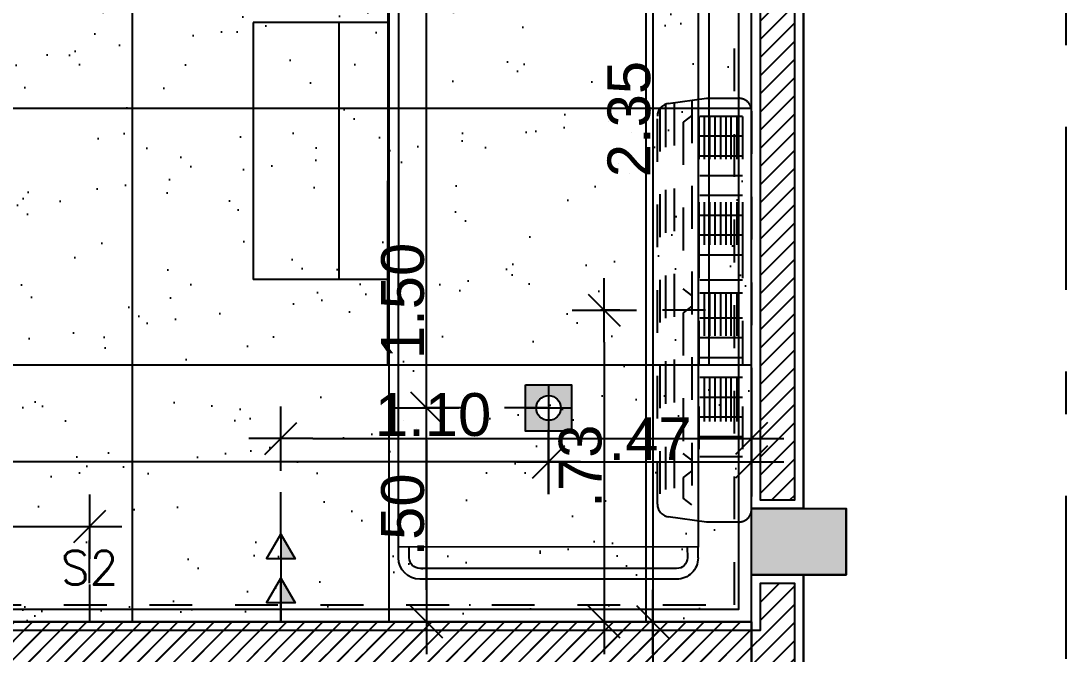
# Model space of a CAD drawing. Header units: millimetres. Extents: x 1974 to 2225, y 1614 to 1800.
# Drawn here: x 2041.603 to 2044.045, y 1632.988 to 1634.468 of the extents above; entities that cross this region are included whole.
import ezdxf
from ezdxf.enums import TextEntityAlignment as Align

# ---------------------------------------------------------------- set-up
doc = ezdxf.new("R2010")
doc.units = ezdxf.units.MM
doc.header["$LTSCALE"] = 0.03
doc.header["$PDMODE"] = 34
doc.linetypes.add('DASHDOT', pattern=[25.4, 12.7, -6.35, 0, -6.35])
doc.linetypes.add('HIDDEN', pattern=[9.525, 6.35, -3.175])
for name, color, linetype in [('Ar condicionado', 3, 'Continuous'), ('Construir Tijolos', 160, 'Continuous'), ('COTA', 250, 'Continuous'), ('COTA Luminotécnica', 250, 'Continuous'), ('COTA Pontos Elétricos', 250, 'Continuous'), ('Especificações', 3, 'Continuous'), ('Forro de Gesso', 3, 'Continuous'), ('Layout', 6, 'Continuous'), ('Permanecer', 84, 'Continuous'), ('PL1', 1, 'Continuous'), ('PL3', 3, 'Continuous'), ('Pontos Elétricos', 3, 'Continuous'), ('Pontos Elétricos e Luminotécnica', 3, 'Continuous'), ('Pontos Luminotécnicos', 3, 'Continuous'), ('Projeção', 250, 'HIDDEN')]:
    doc.layers.add(name, color=color, linetype=linetype)
doc.styles.add('ROMANS', font='romans.shx', dxfattribs={"height": 0.1})
doc.styles.get("Standard").update_dxf_attribs({"font": 'arial.ttf'})
doc.dimstyles.new('TICK01', dxfattribs={"dimscale": 0, "dimtxt": 2, "dimasz": 1.5, "dimexe": 0.18, "dimexo": 0.06, "dimgap": 0.09, "dimtad": 1, "dimzin": 4, "dimdsep": 46, "dimtxsty": 'Standard', "dimblk": 'TICK1', "dimcen": 0.09, "dimclrd": 256, "dimclre": 256, "dimclrt": 4, "dimaunit": 1, "dimadec": 0, "dimazin": 0, "dimtfac": 1, "dimtix": 1, "dimtmove": 2, "dimatfit": 3, "dimldrblk": 'TICK1', "dimfxl": 1, "dimtolj": 1, "dimtzin": 12, "dimarcsym": 0})
pattern_1 = [(45, (0, 0), (-0.02121320344, 0.02121320344), [])]

# ---------------------------------------------------------------- blocks, each defined once
blk = doc.blocks.new('mesa exame')
at = {"layer": 'Layout'}
for p, q in [((1835.8882, 677.7136), (1834.8882, 677.7131)), ((1834.8882, 677.6881), (1834.8882, 677.7131)), ((1835.8882, 677.6886), (1835.8882, 677.7136)), ((1834.4632, 677.6881), (1834.4382, 677.6881)), ((1836.3383, 677.6887), (1836.3132, 677.6887)), ((1834.4632, 677.6628), (1834.4382, 677.6631)), ((1836.3382, 677.6637), (1836.3132, 677.6639)), ((1834.3883, 677.6381), (1834.3885, 677.0381)), ((1834.4133, 677.6381), (1834.4135, 677.0381)), ((1836.3633, 677.5061), (1836.3633, 677.6387)), ((1836.3883, 677.5823), (1836.3883, 677.6387)), ((1836.3885, 677.0387), (1836.3883, 677.5823)), ((1836.3635, 677.0387), (1836.3633, 677.5061)), ((1834.4385, 677.0131), (1834.4635, 677.0128)), ((1836.3135, 677.0139), (1836.3385, 677.0137)), ((1834.4386, 676.9881), (1834.4636, 676.9881)), ((1834.8886, 676.9631), (1834.8886, 676.9881)), ((1835.8886, 676.9636), (1835.8886, 676.9886)), ((1836.3386, 676.9887), (1836.3136, 676.9886)), ((1834.8886, 676.9631), (1835.8886, 676.9636))]:
    blk.add_line(p, q, dxfattribs=at)
at = {"layer": 'Layout', "color": 5}
for p, q in [((1836.3132, 677.6887), (1834.4632, 677.6881)), ((1834.4632, 677.6881), (1834.4636, 676.9881)), ((1836.3136, 676.9887), (1836.3132, 677.6887)), ((1834.4636, 676.9881), (1836.3136, 676.9887))]:
    blk.add_line(p, q, dxfattribs=at)
at = {"layer": 'Layout'}
for centre, radius, start, end in [((1834.4383, 677.6381), 0.05, 90.0309, 180.0309), ((1836.3383, 677.6387), 0.05, 0.0309, 90.0309), ((1834.4383, 677.6381), 0.025, 90.0309, 180.0309), ((1836.3383, 677.6387), 0.025, 0.0309, 90.0309), ((1834.4385, 677.0381), 0.05, 180.0309, 270.0309), ((1834.4385, 677.0381), 0.025, 180.0309, 270.0309), ((1836.3385, 677.0387), 0.025, 270.0309, 0.0309), ((1836.3385, 677.0387), 0.05, 270.0309, 0.0309)]:
    blk.add_arc(centre, radius, start, end, dxfattribs=at)
blk = doc.blocks.new('TICK1')
for p, q in [((0, 1), (0, -1)), ((0.5, 0.5), (-0.5, -0.5)), ((-1, 0), (1, 0))]:
    blk.add_line(p, q)
blk = doc.blocks.new('*D263')
at = {"layer": 'COTA', "linetype": 'HIDDEN', "lineweight": -2, "transparency": 16777216}
for p, q in [((2041.3836, 1632.9334), (2040.8541, 1632.9334)), ((2042.0371, 1631.2634), (2040.8541, 1631.2634))]:
    blk.add_line(p, q, dxfattribs=at)
at = {"layer": 'COTA', "lineweight": -2, "transparency": 16777216}
blk.add_line((2040.8631, 1632.8584), (2040.8631, 1631.3384), dxfattribs=at)
at = {"layer": 'DEFPOINTS', "color": 0, "transparency": 16777216}
for p in [(2041.3866, 1632.9334), (2040.8631, 1631.2634), (2042.0401, 1631.2634)]:
    blk.add_point(p, dxfattribs=at)
at = {"layer": 'COTA', "lineweight": -2, "transparency": 16777216, "xscale": 0.07499999993790162, "yscale": 0.07499999993790162, "zscale": 0.07499999993790162}
for p, rotation in [((2040.8631, 1632.9334), 90), ((2040.8631, 1631.2634), 270)]:
    blk.add_blockref('TICK1', p, dxfattribs=dict(at, rotation=rotation))
at = {"layer": 'COTA', "color": 4, "transparency": 16777216, "insert": (2040.8075, 1632.0984), "char_height": 0.1, "attachment_point": 5, "rotation": 90}
blk.add_mtext('\\A1;1.67', dxfattribs=at)
blk = doc.blocks.new('*D301')
at = {"layer": 'COTA', "linetype": 'HIDDEN', "lineweight": -2, "transparency": 16777216}
for p, q in [((2043.0826, 1635.4134), (2043.0706, 1635.4134)), ((2043.0826, 1633.0634), (2043.0886, 1633.0634))]:
    blk.add_line(p, q, dxfattribs=at)
at = {"layer": 'COTA', "lineweight": -2, "transparency": 16777216}
blk.add_line((2043.0796, 1635.3384), (2043.0796, 1633.1384), dxfattribs=at)
at = {"layer": 'DEFPOINTS', "color": 0, "transparency": 16777216}
for p in [(2043.0856, 1635.4134), (2043.0796, 1633.0634), (2043.0796, 1633.0634)]:
    blk.add_point(p, dxfattribs=at)
at = {"layer": 'COTA', "lineweight": -2, "transparency": 16777216, "xscale": 0.07499999993790162, "yscale": 0.07499999993790162, "zscale": 0.07499999993790162}
for p, rotation in [((2043.0796, 1635.4134), 90), ((2043.0796, 1633.0634), 270)]:
    blk.add_blockref('TICK1', p, dxfattribs=dict(at, rotation=rotation))
at = {"layer": 'COTA', "color": 4, "transparency": 16777216, "insert": (2043.024, 1634.2384), "char_height": 0.1, "attachment_point": 5, "rotation": 90}
blk.add_mtext('\\A1;2.35', dxfattribs=at)
blk = doc.blocks.new('*D302')
at = {"layer": 'COTA', "linetype": 'HIDDEN', "lineweight": -2, "transparency": 16777216}
for p, q in [((2043.0826, 1633.0634), (2043.0886, 1633.0634)), ((2042.8431, 1631.4134), (2043.0886, 1631.4134))]:
    blk.add_line(p, q, dxfattribs=at)
at = {"layer": 'COTA', "lineweight": -2, "transparency": 16777216}
blk.add_line((2043.0796, 1632.9884), (2043.0796, 1631.4884), dxfattribs=at)
at = {"layer": 'DEFPOINTS', "color": 0, "transparency": 16777216}
for p in [(2043.0796, 1633.0634), (2042.8401, 1631.4134), (2043.0796, 1631.4134)]:
    blk.add_point(p, dxfattribs=at)
at = {"layer": 'COTA', "lineweight": -2, "transparency": 16777216, "xscale": 0.07499999993790162, "yscale": 0.07499999993790162, "zscale": 0.07499999993790162}
for p, rotation in [((2043.0796, 1633.0634), 90), ((2043.0796, 1631.4134), 270)]:
    blk.add_blockref('TICK1', p, dxfattribs=dict(at, rotation=rotation))
at = {"layer": 'COTA', "color": 4, "transparency": 16777216, "insert": (2043.024, 1631.928), "char_height": 0.1, "attachment_point": 5, "rotation": 90}
blk.add_mtext('\\A1;1.65', dxfattribs=at)
blk = doc.blocks.new('ar projeção.01')
at = {"layer": 'Projeção', "ltscale": 0.5}
for p, q in [((-0.4525, -0.0212), (-0.4525, -0.123)), ((-0.4525, -0.0212), (-0.175, -0.0212)), ((-0.4062, -0.0212), (-0.4062, -0.123)), ((-0.36, -0.0212), (-0.36, -0.123)), ((-0.3137, -0.0212), (-0.3137, -0.123)), ((-0.2675, -0.0212), (-0.2675, -0.123)), ((-0.2212, -0.0212), (-0.2212, -0.123)), ((-0.175, -0.0212), (0.3425, -0.0212)), ((-0.175, -0.0212), (-0.175, -0.123)), ((-0.1287, -0.0212), (-0.1287, -0.123)), ((-0.07, -0.0212), (-0.07, -0.123)), ((-0.04, -0.0212), (-0.04, -0.123)), ((0.0188, -0.0212), (0.0188, -0.123)), ((0.065, -0.0212), (0.065, -0.123)), ((0.1113, -0.0212), (0.1113, -0.123)), ((0.1575, -0.0212), (0.1575, -0.123)), ((0.2038, -0.0212), (0.2038, -0.123)), ((0.25, -0.0212), (0.25, -0.123)), ((0.2963, -0.0212), (0.2963, -0.123)), ((0.3425, -0.0212), (0.3425, -0.123)), ((-0.4525, -0.0344), (-0.07, -0.0344)), ((-0.4525, -0.0484), (-0.07, -0.0484)), ((-0.04, -0.0344), (0.3425, -0.0344)), ((-0.04, -0.0484), (0.3425, -0.0484)), ((-0.4525, -0.0605), (-0.07, -0.0605)), ((-0.4525, -0.073), (-0.07, -0.073)), ((-0.04, -0.0605), (0.3425, -0.0605)), ((-0.04, -0.073), (0.3425, -0.073)), ((-0.4525, -0.0855), (-0.07, -0.0855)), ((-0.04, -0.0855), (0.3425, -0.0855)), ((-0.4525, -0.098), (-0.07, -0.098)), ((-0.4525, -0.1105), (-0.07, -0.1105)), ((-0.04, -0.098), (0.3425, -0.098)), ((-0.04, -0.1105), (0.3425, -0.1105)), ((-0.4902, -0.14), (0.4902, -0.14)), ((-0.455, -0.14), (-0.4395, -0.1602)), ((-0.4525, -0.123), (-0.175, -0.123)), ((-0.175, -0.123), (0.3425, -0.123)), ((-0.0341, -0.14), (-0.0495, -0.1602)), ((-0.0096, -0.14), (0.0059, -0.1602)), ((0.3504, -0.14), (0.335, -0.1602)), ((0.3756, -0.14), (0.391, -0.1602)), ((0.455, -0.14), (0.4395, -0.1602)), ((-0.4395, -0.1602), (-0.0495, -0.1602)), ((0.0059, -0.1602), (0.335, -0.1602)), ((0.391, -0.1602), (0.4395, -0.1602)), ((-0.4845, -0.1812), (0.4845, -0.1812)), ((-0.481, -0.2009), (0.481, -0.2009)), ((-0.4709, -0.2141), (0.4709, -0.2141))]:
    blk.add_line(p, q, dxfattribs=at)
blk.add_lwpolyline([(-0.4531, -0.22, -0.36397), (-0.4826, -0.1952), (-0.495, -0.105), (-0.495, -0.03, -0.414214), (-0.465, 0), (0.465, 0, -0.414214), (0.495, -0.03), (0.495, -0.105), (0.4826, -0.1952, -0.36397), (0.4531, -0.22)], format="xyb", close=True, dxfattribs=at)
blk = doc.blocks.new('POMNTO DUPLO1.15')
at = {"layer": 'Pontos Elétricos'}
h = blk.add_hatch(color=251, dxfattribs=at)
h.dxf.hatch_style = 1
h.paths.add_polyline_path([(0, 0.1026), (0, 0.0446), (0.0335, 0.0446)])
h.paths.add_polyline_path([(0, 0.2051), (0, 0.1472), (0.0335, 0.1472)])
at = {"layer": 'PL3'}
for p, q in [((0, 0.2051), (0, 0.1026)), ((0, 0.1026), (0, 0))]:
    blk.add_line(p, q, dxfattribs=at)
for points in [[(-0.0335, 0.1472), (0, 0.2051), (0.0335, 0.1472)], [(-0.0335, 0.0446), (0, 0.1026), (0.0335, 0.0446)]]:
    blk.add_lwpolyline(points, close=True, dxfattribs=at)
blk = doc.blocks.new('*D631')
at = {"layer": 'COTA Pontos Elétricos', "linetype": 'HIDDEN', "lineweight": -2, "ltscale": 0.2, "transparency": 16777216}
for p, q in [((2042.2101, 1633.0664), (2042.2101, 1633.5009)), ((2043.3101, 1633.0664), (2043.3101, 1633.5009))]:
    blk.add_line(p, q, dxfattribs=at)
at = {"layer": 'COTA Pontos Elétricos', "lineweight": -2, "ltscale": 0.2, "transparency": 16777216}
blk.add_line((2042.2851, 1633.4919), (2043.2351, 1633.4919), dxfattribs=at)
at = {"layer": 'DEFPOINTS', "color": 0, "ltscale": 0.2, "transparency": 16777216}
for p in [(2043.3101, 1633.4919), (2042.2101, 1633.0634), (2043.3101, 1633.0634)]:
    blk.add_point(p, dxfattribs=at)
at = {"layer": 'COTA Pontos Elétricos', "lineweight": -2, "ltscale": 0.2, "transparency": 16777216, "xscale": 0.07499999993790162, "yscale": 0.07499999993790162, "zscale": 0.07499999993790162, "rotation": 180}
blk.add_blockref('TICK1', (2042.2101, 1633.4919), dxfattribs=at)
at = {"layer": 'COTA Pontos Elétricos', "lineweight": -2, "ltscale": 0.2, "transparency": 16777216, "xscale": 0.07499999993790162, "yscale": 0.07499999993790162, "zscale": 0.07499999993790162}
blk.add_blockref('TICK1', (2043.3101, 1633.4919), dxfattribs=at)
at = {"layer": 'COTA Pontos Elétricos', "color": 4, "ltscale": 0.2, "transparency": 16777216, "insert": (2042.5658, 1633.5474), "char_height": 0.1, "attachment_point": 5}
blk.add_mtext('\\A1;1.10', dxfattribs=at)
blk = doc.blocks.new('*D652')
at = {"layer": 'COTA Pontos Elétricos', "linetype": 'HIDDEN', "lineweight": -2, "ltscale": 0.2, "transparency": 16777216}
for p, q in [((2043.2022, 1633.7919), (2042.9568, 1633.7919)), ((2043.2022, 1633.0634), (2042.9568, 1633.0634))]:
    blk.add_line(p, q, dxfattribs=at)
at = {"layer": 'COTA Pontos Elétricos', "lineweight": -2, "ltscale": 0.2, "transparency": 16777216}
blk.add_line((2042.9658, 1633.7169), (2042.9658, 1633.1384), dxfattribs=at)
at = {"layer": 'DEFPOINTS', "color": 0, "ltscale": 0.2, "transparency": 16777216}
for p in [(2043.2052, 1633.7919), (2042.9658, 1633.0634), (2043.2052, 1633.0634)]:
    blk.add_point(p, dxfattribs=at)
at = {"layer": 'COTA Pontos Elétricos', "lineweight": -2, "ltscale": 0.2, "transparency": 16777216, "xscale": 0.07499999993790162, "yscale": 0.07499999993790162, "zscale": 0.07499999993790162}
for p, rotation in [((2042.9658, 1633.7919), 90), ((2042.9658, 1633.0634), 270)]:
    blk.add_blockref('TICK1', p, dxfattribs=dict(at, rotation=rotation))
at = {"layer": 'COTA Pontos Elétricos', "color": 4, "ltscale": 0.2, "transparency": 16777216, "insert": (2042.9102, 1633.4276), "char_height": 0.1, "attachment_point": 5, "rotation": 90}
blk.add_mtext('\\A1;.73', dxfattribs=at)
blk = doc.blocks.new('FACHO ABERTO.01')
at = {"layer": 'Pontos Luminotécnicos'}
h = blk.add_hatch(color=9, dxfattribs=at)
h.dxf.hatch_style = 1
h.paths.add_polyline_path([(0, 0.0675), (-0.0675, 0.0675), (-0.0675, 0), (-0.0361, 0, -0.414214), (0, 0.0361)])
h.paths.add_polyline_path([(0.0675, 0.0675), (0, 0.0675), (0, 0.0361, -0.414214), (0.0361, 0), (0.0675, 0)])
h.paths.add_polyline_path([(0.0675, 0), (0.0361, 0, -0.414214), (0, -0.0361), (0, -0.0675), (0.0675, -0.0675)])
h.paths.add_polyline_path([(0, -0.0361, -0.414214), (-0.0361, 0), (-0.0675, 0), (-0.0675, -0.0675), (0, -0.0675)])
for p, q in [((0, 0.0675), (0, -0.0675)), ((-0.0675, 0), (0.0675, 0))]:
    blk.add_line(p, q, dxfattribs=at)
blk.add_lwpolyline([(-0.0675, 0.0675), (0.0675, 0.0675), (0.0675, -0.0675), (-0.0675, -0.0675)], close=True, dxfattribs=at)
blk.add_circle((0, 0), 0.0361, dxfattribs=at)
blk = doc.blocks.new('*D732')
at = {"layer": 'COTA Luminotécnica', "linetype": 'HIDDEN', "lineweight": -2, "ltscale": 0.2, "transparency": 16777216}
for p, q in [((2042.8326, 1633.5634), (2042.5418, 1633.5634)), ((2042.8326, 1633.0634), (2042.5418, 1633.0634))]:
    blk.add_line(p, q, dxfattribs=at)
at = {"layer": 'COTA Luminotécnica', "lineweight": -2, "ltscale": 0.2, "transparency": 16777216}
blk.add_line((2042.5508, 1633.4884), (2042.5508, 1633.1384), dxfattribs=at)
at = {"layer": 'DEFPOINTS', "color": 0, "ltscale": 0.2, "transparency": 16777216}
for p in [(2042.8356, 1633.5634), (2042.5508, 1633.0634), (2042.8356, 1633.0634)]:
    blk.add_point(p, dxfattribs=at)
at = {"layer": 'COTA Luminotécnica', "lineweight": -2, "ltscale": 0.2, "transparency": 16777216, "xscale": 0.07499999993790162, "yscale": 0.07499999993790162, "zscale": 0.07499999993790162}
for p, rotation in [((2042.5508, 1633.5634), 90), ((2042.5508, 1633.0634), 270)]:
    blk.add_blockref('TICK1', p, dxfattribs=dict(at, rotation=rotation))
at = {"layer": 'COTA Luminotécnica', "color": 4, "ltscale": 0.2, "transparency": 16777216, "insert": (2042.4952, 1633.3134), "char_height": 0.1, "attachment_point": 5, "rotation": 90}
blk.add_mtext('\\A1;.50', dxfattribs=at)
blk = doc.blocks.new('*D733')
at = {"layer": 'COTA Luminotécnica', "linetype": 'HIDDEN', "lineweight": -2, "ltscale": 0.2, "transparency": 16777216}
for p, q in [((2042.8326, 1634.5634), (2042.5418, 1634.5634)), ((2042.8326, 1633.0634), (2042.5418, 1633.0634))]:
    blk.add_line(p, q, dxfattribs=at)
at = {"layer": 'COTA Luminotécnica', "lineweight": -2, "ltscale": 0.2, "transparency": 16777216}
blk.add_line((2042.5508, 1633.1384), (2042.5508, 1634.4884), dxfattribs=at)
at = {"layer": 'DEFPOINTS', "color": 0, "ltscale": 0.2, "transparency": 16777216}
for p in [(2042.5508, 1634.5634), (2042.8356, 1634.5634), (2042.8356, 1633.0634)]:
    blk.add_point(p, dxfattribs=at)
at = {"layer": 'COTA Luminotécnica', "lineweight": -2, "ltscale": 0.2, "transparency": 16777216, "xscale": 0.07499999993790162, "yscale": 0.07499999993790162, "zscale": 0.07499999993790162}
for p, rotation in [((2042.5508, 1634.5634), 90), ((2042.5508, 1633.0634), 270)]:
    blk.add_blockref('TICK1', p, dxfattribs=dict(at, rotation=rotation))
at = {"layer": 'COTA Luminotécnica', "color": 4, "ltscale": 0.2, "transparency": 16777216, "insert": (2042.4952, 1633.8134), "char_height": 0.1, "attachment_point": 5, "rotation": 90}
blk.add_mtext('\\A1;1.50', dxfattribs=at)
blk = doc.blocks.new('*D735')
at = {"layer": 'COTA Luminotécnica', "linetype": 'HIDDEN', "lineweight": -2, "ltscale": 0.2, "transparency": 16777216}
for p, q in [((2039.4631, 1634.0104), (2039.4631, 1633.4282)), ((2042.8356, 1633.4342), (2042.8356, 1633.4282))]:
    blk.add_line(p, q, dxfattribs=at)
at = {"layer": 'COTA Luminotécnica', "lineweight": -2, "ltscale": 0.2, "transparency": 16777216}
blk.add_line((2042.7606, 1633.4372), (2039.5381, 1633.4372), dxfattribs=at)
at = {"layer": 'DEFPOINTS', "color": 0, "ltscale": 0.2, "transparency": 16777216}
for p in [(2039.4631, 1634.0134), (2039.4631, 1633.4372), (2042.8356, 1633.4372)]:
    blk.add_point(p, dxfattribs=at)
at = {"layer": 'COTA Luminotécnica', "lineweight": -2, "ltscale": 0.2, "transparency": 16777216, "xscale": 0.07499999993790162, "yscale": 0.07499999993790162, "zscale": 0.07499999993790162, "rotation": 180}
blk.add_blockref('TICK1', (2039.4631, 1633.4372), dxfattribs=at)
at = {"layer": 'COTA Luminotécnica', "lineweight": -2, "ltscale": 0.2, "transparency": 16777216, "xscale": 0.07499999993790162, "yscale": 0.07499999993790162, "zscale": 0.07499999993790162}
blk.add_blockref('TICK1', (2042.8356, 1633.4372), dxfattribs=at)
at = {"layer": 'COTA Luminotécnica', "color": 4, "ltscale": 0.2, "transparency": 16777216, "insert": (2041.1494, 1633.4928), "char_height": 0.1, "attachment_point": 5}
blk.add_mtext('\\A1;3.37', dxfattribs=at)
blk = doc.blocks.new('*D736')
at = {"layer": 'COTA Luminotécnica', "linetype": 'HIDDEN', "lineweight": -2, "ltscale": 100, "transparency": 16777216}
for p, q in [((2042.8356, 1633.4342), (2042.8356, 1633.4282)), ((2043.3101, 1633.4342), (2043.3101, 1633.4282))]:
    blk.add_line(p, q, dxfattribs=at)
at = {"layer": 'COTA Luminotécnica', "lineweight": -2, "ltscale": 100, "transparency": 16777216}
blk.add_line((2042.9106, 1633.4372), (2043.2351, 1633.4372), dxfattribs=at)
at = {"layer": 'DEFPOINTS', "color": 0, "ltscale": 100, "transparency": 16777216}
for p in [(2042.8356, 1633.4372), (2043.3101, 1633.4372), (2043.3101, 1633.4372)]:
    blk.add_point(p, dxfattribs=at)
at = {"layer": 'COTA Luminotécnica', "lineweight": -2, "ltscale": 100, "transparency": 16777216, "xscale": 0.07499999993790162, "yscale": 0.07499999993790162, "zscale": 0.07499999993790162, "rotation": 180}
blk.add_blockref('TICK1', (2042.8356, 1633.4372), dxfattribs=at)
at = {"layer": 'COTA Luminotécnica', "lineweight": -2, "ltscale": 100, "transparency": 16777216, "xscale": 0.07499999993790162, "yscale": 0.07499999993790162, "zscale": 0.07499999993790162}
blk.add_blockref('TICK1', (2043.3101, 1633.4372), dxfattribs=at)
at = {"layer": 'COTA Luminotécnica', "color": 4, "ltscale": 100, "transparency": 16777216, "insert": (2043.0729, 1633.4917), "char_height": 0.1, "attachment_point": 5}
blk.add_mtext('\\A1;.47', dxfattribs=at)
blk = doc.blocks.new('*D834')
at = {"layer": 'COTA Luminotécnica', "linetype": 'HIDDEN', "lineweight": -2, "ltscale": 0.2, "transparency": 16777216}
for p, q in [((2039.6631, 1633.1164), (2039.6631, 1633.2952)), ((2041.7631, 1633.1538), (2041.7631, 1633.2952))]:
    blk.add_line(p, q, dxfattribs=at)
at = {"layer": 'COTA Luminotécnica', "lineweight": -2, "ltscale": 0.2, "transparency": 16777216}
blk.add_line((2039.7381, 1633.2862), (2041.6881, 1633.2862), dxfattribs=at)
at = {"layer": 'DEFPOINTS', "color": 0, "ltscale": 0.2, "transparency": 16777216}
for p in [(2041.7631, 1633.2862), (2041.7631, 1633.1508), (2039.6631, 1633.1134)]:
    blk.add_point(p, dxfattribs=at)
at = {"layer": 'COTA Luminotécnica', "lineweight": -2, "ltscale": 0.2, "transparency": 16777216, "xscale": 0.07499999993790162, "yscale": 0.07499999993790162, "zscale": 0.07499999993790162, "rotation": 180}
blk.add_blockref('TICK1', (2039.6631, 1633.2862), dxfattribs=at)
at = {"layer": 'COTA Luminotécnica', "lineweight": -2, "ltscale": 0.2, "transparency": 16777216, "xscale": 0.07499999993790162, "yscale": 0.07499999993790162, "zscale": 0.07499999993790162}
blk.add_blockref('TICK1', (2041.7631, 1633.2862), dxfattribs=at)
at = {"layer": 'COTA Luminotécnica', "color": 4, "ltscale": 0.2, "transparency": 16777216, "insert": (2040.7131, 1633.3417), "char_height": 0.1, "attachment_point": 5}
blk.add_mtext('\\A1;2.10', dxfattribs=at)

msp = doc.modelspace()

# ---------------------------------------------------------------- hatches: boundary and pattern name
at = {"layer": 'Construir Tijolos'}
h = msp.add_hatch(dxfattribs=at)
h.set_pattern_fill('_USER', color=256, scale=0.03, angle=45, pattern_type=0)
h.set_pattern_definition(pattern_1)
h.paths.add_polyline_path([(2036.3061, 1638.7434), (2036.4831, 1638.7434), (2036.4831, 1641.8434), (2036.9581, 1641.8434), (2036.9581, 1641.9734), (2036.3061, 1641.9734)])
h.paths.add_polyline_path([(2036.4831, 1637.8634), (2038.0031, 1637.8634), (2038.0031, 1637.7114), (2038.1331, 1637.7114), (2038.1331, 1637.8634), (2038.2831, 1637.8634), (2038.2831, 1637.9934), (2036.4831, 1637.9934)])
h.paths.add_polyline_path([(2036.4831, 1638.1334), (2036.4831, 1638.2434), (2036.3061, 1638.2434), (2036.3061, 1637.9224), (2036.3311, 1637.9224), (2036.3311, 1638.1334)])
h.paths.add_polyline_path([(2043.2081, 1639.2434), (2041.7081, 1639.2434), (2041.7081, 1639.3934), (2041.5581, 1639.3934), (2041.5581, 1637.9934), (2039.1831, 1637.9934), (2039.1831, 1637.8634), (2039.3331, 1637.8634), (2039.3331, 1637.7934), (2039.4831, 1637.7934), (2039.4831, 1637.8434), (2041.7581, 1637.8434), (2041.7581, 1637.9934), (2041.7081, 1637.9934), (2041.7081, 1639.0934), (2043.2081, 1639.0934)])
h.paths.add_polyline_path([(2043.3101, 1637.8434), (2042.3581, 1637.8434), (2042.3581, 1637.9934), (2043.2081, 1637.9934), (2043.2081, 1638.8534), (2043.3101, 1638.8534)])
h.paths.add_polyline_path([(2039.4631, 1634.0134), (2039.3331, 1634.0134), (2039.3331, 1636.9934), (2039.4831, 1636.9934), (2039.4831, 1635.5634), (2043.3101, 1635.5634), (2043.3101, 1635.4134), (2039.4631, 1635.4134)])
h.paths.add_polyline_path([(2038.0031, 1636.7114), (2038.1331, 1636.7114), (2038.1331, 1635.6594), (2038.0031, 1635.6594)])
h.paths.add_polyline_path([(2037.9331, 1633.2594), (2038.1331, 1633.2594), (2038.1331, 1634.7594), (2038.0031, 1634.7594), (2038.0031, 1634.6594), (2036.4831, 1634.6594), (2036.4831, 1634.7784), (2036.3061, 1634.7784), (2036.3061, 1634.1784), (2036.4831, 1634.1784), (2036.4831, 1634.5094), (2037.9831, 1634.5094), (2037.9831, 1633.4094), (2037.9331, 1633.4094)])
h.paths.add_polyline_path([(2036.3061, 1633.1594), (2036.4831, 1633.1594), (2036.4831, 1633.2594), (2037.2331, 1633.2594), (2037.2331, 1633.4094), (2036.3061, 1633.4094)])
h.paths.add_polyline_path([(2036.4831, 1632.1094), (2037.9831, 1632.1094), (2037.9831, 1631.6594), (2038.1331, 1631.6594), (2038.1331, 1632.2594), (2036.4831, 1632.2594), (2036.4831, 1632.3594), (2036.3061, 1632.3594), (2036.3061, 1631.8094), (2036.4831, 1631.8094)])
h.paths.add_polyline_path([(2036.3061, 1630.2714), (2036.3061, 1630.9574), (2036.4831, 1630.9574), (2036.4831, 1631.0094), (2037.9831, 1631.0094), (2037.9831, 1631.0594), (2038.1331, 1631.0594), (2038.1331, 1630.7594), (2037.9831, 1630.7594), (2037.9831, 1630.8594), (2036.4831, 1630.8594), (2036.4831, 1630.2714)])
h.paths.add_polyline_path([(2039.3331, 1631.9834), (2039.4631, 1631.9834), (2039.4631, 1630.4369), (2039.3331, 1630.4369)])
h.paths.add_polyline_path([(2043.3101, 1633.0634), (2043.3101, 1632.3104), (2043.2901, 1632.3104), (2043.2901, 1632.9134), (2042.1901, 1632.9134), (2042.1901, 1631.4134), (2042.2401, 1631.4134), (2042.2401, 1631.2634), (2042.0401, 1631.2634), (2042.0401, 1632.9334), (2039.4631, 1632.9334), (2039.4631, 1632.8834), (2039.3331, 1632.8834), (2039.3331, 1633.1134), (2039.4631, 1633.1134), (2039.4631, 1633.0634)])
h.paths.add_polyline_path([(2043.3101, 1631.2634), (2042.8401, 1631.2634), (2042.8401, 1631.4134), (2043.2901, 1631.4134), (2043.2901, 1632.3104), (2043.3101, 1632.3104)], flags=17)
h.paths.add_polyline_path([(2043.3101, 1629.0094), (2039.3331, 1629.0094), (2039.3331, 1629.4369), (2039.4631, 1629.4369), (2039.4631, 1629.1394), (2043.3101, 1629.1394)])
h.paths.add_polyline_path([(2036.4831, 1629.0094), (2038.1331, 1629.0094), (2038.1331, 1629.9594), (2037.9831, 1629.9594), (2037.9831, 1629.1594), (2036.4831, 1629.1594)])
h.paths.add_polyline_path([(2036.3061, 1626.7324), (2036.4831, 1626.7324), (2036.4831, 1627.7194), (2036.3061, 1627.7194)])
h.paths.add_polyline_path([(2036.1726, 1625.4814), (2036.1726, 1625.3814), (2038.4331, 1625.3814), (2038.4331, 1625.8094), (2037.2061, 1625.8094), (2037.2061, 1625.4814)])
h.paths.add_polyline_path([(2042.2891, 1625.4814), (2040.9331, 1625.4814), (2040.9331, 1625.8094), (2043.3101, 1625.8094), (2043.3101, 1625.7814), (2042.2891, 1625.7814)])
h.paths.add_polyline_path([(2042.8881, 1641.9734), (2042.8881, 1643.0934), (2043.2081, 1643.0934), (2043.2081, 1641.9734)])
h.paths.add_polyline_path([(2042.3366, 1641.8234), (2042.3366, 1641.9734), (2042.7581, 1641.9734), (2042.7581, 1643.2234), (2043.3581, 1643.2234), (2043.3581, 1641.8564), (2043.4431, 1641.8564), (2043.4431, 1641.7264), (2043.2081, 1641.7264), (2043.2081, 1641.8234)])
at = {"layer": 'Especificações'}
h = msp.add_hatch(dxfattribs=at)
h.set_pattern_fill('_USER', color=251, scale=0.6, double=1, pattern_type=0)
h.set_pattern_definition([(0, (2039.4631, 1633.0634), (0, 0.6), []), (90, (2039.4631, 1633.0634), (-0.6, 4e-17), [])])
h.paths.add_polyline_path([(2043.3101, 1635.4134), (2039.4631, 1635.4134), (2039.4631, 1634.0134), (2039.4631, 1633.1134), (2039.4631, 1633.0634), (2043.3101, 1633.0634)])
h.paths.add_polyline_path([(2039.7819, 1633.4383), (2039.7819, 1633.6825), (2039.5758, 1633.6825), (2039.5758, 1633.4383)], flags=24)
h.paths.add_polyline_path([(2039.2728, 1633.7882), (2039.517, 1633.7882), (2039.517, 1633.9942), (2039.2728, 1633.9942)], flags=9)
at = {"layer": 'Forro de Gesso', "ltscale": 100}
h = msp.add_hatch(dxfattribs=at)
h.set_pattern_fill('AR-SAND', color=251, scale=0.005)
h.paths.add_polyline_path([(2043.3101, 1635.4134), (2039.4631, 1635.4134), (2039.4631, 1633.0634), (2043.3101, 1633.0634)])
h.paths.add_polyline_path([(2043.2701, 1634.7034), (2043.2601, 1634.7134), (2042.9601, 1634.7134), (2042.9601, 1635.0134), (2043.2701, 1635.0134), (2043.2701, 1635.0234), (2043.2601, 1635.0134), (2043.2601, 1634.7134), (2043.2701, 1633.9034)], flags=16)
at = {"layer": 'PL1'}
h = msp.add_hatch(dxfattribs=at)
h.set_pattern_fill('_USER', color=251, scale=0.03, angle=45, pattern_type=0)
h.set_pattern_definition(pattern_1)
h.paths.add_polyline_path([(2043.4111, 1637.1094), (2043.3301, 1637.1094), (2043.3301, 1635.5434), (2039.4631, 1635.5434), (2039.4631, 1636.9734), (2039.3531, 1636.9734), (2039.3531, 1634.0334), (2039.4431, 1634.0334), (2039.4431, 1635.4334), (2043.3301, 1635.4334), (2043.3301, 1633.3484), (2043.4111, 1633.3484)])
h = msp.add_hatch(color=9, dxfattribs=at)
h.dxf.hatch_style = 1
h.paths.add_polyline_path([(2043.5311, 1633.3284), (2043.3101, 1633.3284), (2043.3101, 1633.1734), (2043.5311, 1633.1734)])
h = msp.add_hatch(dxfattribs=at)
h.set_pattern_fill('_USER', color=251, scale=0.03, angle=45, pattern_type=0)
h.set_pattern_definition(pattern_1)
h.paths.add_polyline_path([(2039.3531, 1630.4569), (2039.4431, 1630.4569), (2039.4431, 1631.9634), (2039.3531, 1631.9634)])
h.paths.add_polyline_path([(2044.0451, 1632.0344), (2044.0451, 1632.1444), (2043.4111, 1632.1444), (2043.4111, 1633.1534), (2043.3301, 1633.1534), (2043.3301, 1633.0434), (2039.4431, 1633.0434), (2039.4431, 1633.0934), (2039.3531, 1633.0934), (2039.3531, 1632.9034), (2039.4431, 1632.9034), (2039.4431, 1632.9534), (2042.0601, 1632.9534), (2042.0601, 1631.2834), (2042.2201, 1631.2834), (2042.2201, 1631.3934), (2042.1701, 1631.3934), (2042.1701, 1632.9334), (2043.3101, 1632.9334), (2043.3101, 1631.3934), (2042.8601, 1631.3934), (2042.8601, 1631.2834), (2043.3301, 1631.2834), (2043.3301, 1629.1194), (2039.4431, 1629.1194), (2039.4431, 1629.4169), (2039.3531, 1629.4169), (2039.3531, 1629.0294), (2043.3301, 1629.0294), (2043.3301, 1625.7894), (2040.9531, 1625.7894), (2040.9531, 1625.5014), (2043.4901, 1625.5014), (2043.4901, 1625.7614), (2043.4401, 1625.7614), (2043.4401, 1630.7234), (2044.0451, 1630.7234), (2044.0451, 1630.8334), (2043.5901, 1630.8334), (2043.5901, 1630.9834), (2043.4401, 1630.9834), (2043.4401, 1632.0344)])

# ---------------------------------------------------------------- linework, layer by layer
at = {"color": 5, "linetype": 'DASHDOT'}
msp.add_line((2044.0451, 1626.0814), (2044.0451, 1640.3264), dxfattribs=at)
at = {"layer": 'Construir Tijolos'}
msp.add_lwpolyline([(2043.3101, 1633.0634), (2043.3101, 1632.3104), (2043.2901, 1632.3104), (2043.2901, 1632.9134), (2042.1901, 1632.9134), (2042.1901, 1631.4134), (2042.2401, 1631.4134), (2042.2401, 1631.2634), (2042.0401, 1631.2634), (2042.0401, 1632.9334), (2039.4631, 1632.9334), (2039.4631, 1632.8834), (2039.3331, 1632.8834), (2039.3331, 1633.1134), (2039.4631, 1633.1134), (2039.4631, 1633.0634), (2043.3101, 1633.0634)], dxfattribs=at)
at = {"layer": 'Forro de Gesso', "ltscale": 100}
for points in [[(2039.4631, 1633.0634), (2043.3101, 1633.0634), (2043.3101, 1635.4134), (2039.4631, 1635.4134)], [(2039.4931, 1633.0934), (2043.2801, 1633.0934), (2043.2801, 1635.3834), (2039.4931, 1635.3834)]]:
    msp.add_lwpolyline(points, close=True, dxfattribs=at)
at = {"layer": 'Forro de Gesso', "color": 6, "linetype": 'HIDDEN', "ltscale": 0.2}
msp.add_lwpolyline([(2039.5031, 1633.1034), (2043.2701, 1633.1034), (2043.2701, 1635.3734), (2039.5031, 1635.3734)], close=True, dxfattribs=at)
at = {"layer": 'Layout', "color": 250}
for p, q in [((2042.1452, 1634.4638), (2042.1452, 1633.8638)), ((2042.4605, 1634.4638), (2042.1452, 1634.4638)), ((2042.3452, 1634.4638), (2042.3452, 1633.8638)), ((2042.4605, 1633.8638), (2042.1452, 1633.8638))]:
    msp.add_line(p, q, dxfattribs=at)
at = {"layer": 'Permanecer'}
for points in [[(2043.4311, 1633.3284), (2043.3101, 1633.3284), (2043.3101, 1637.1294), (2043.4311, 1637.1294)], [(2043.3101, 1633.3284), (2043.5311, 1633.3284), (2043.5311, 1633.1734), (2043.3101, 1633.1734)]]:
    msp.add_lwpolyline(points, close=True, dxfattribs=at)
msp.add_lwpolyline([(2044.0451, 1630.7034), (2043.4601, 1630.7034), (2043.4601, 1625.7814), (2043.5101, 1625.7814), (2043.5101, 1625.4814), (2042.2891, 1625.4814), (2042.2891, 1625.7814), (2043.3101, 1625.7814), (2043.3101, 1633.1734), (2043.4311, 1633.1734), (2043.4311, 1632.1644), (2044.0451, 1632.1644)], dxfattribs=at)
at = {"layer": 'PL1'}
for p, q in [((2043.4311, 1633.3284), (2043.4311, 1637.1294)), ((2043.3101, 1633.0634), (2043.3101, 1635.4134)), ((2043.3101, 1633.3284), (2043.5311, 1633.3284)), ((2043.5311, 1633.1734), (2043.5311, 1633.3284)), ((2043.3101, 1633.1734), (2043.5311, 1633.1734)), ((2043.4311, 1632.1644), (2043.4311, 1633.1734)), ((2043.3101, 1633.0634), (2039.4631, 1633.0634))]:
    msp.add_line(p, q, dxfattribs=at)
at = {"layer": 'PL1', "color": 6}
msp.add_lwpolyline([(2039.4631, 1636.9734), (2039.3531, 1636.9734), (2039.3531, 1634.0334), (2039.4431, 1634.0334), (2039.4431, 1635.4334), (2043.3301, 1635.4334), (2043.3301, 1633.3484), (2043.4111, 1633.3484), (2043.4111, 1637.1094), (2043.3301, 1637.1094), (2043.3301, 1635.5434), (2039.4631, 1635.5434)], close=True, dxfattribs=at)
msp.add_lwpolyline([(2043.4111, 1632.1444), (2043.4111, 1633.1534), (2043.3301, 1633.1534), (2043.3301, 1633.0434), (2039.4431, 1633.0434), (2039.4431, 1633.0934), (2039.3531, 1633.0934), (2039.3531, 1632.9034)], dxfattribs=at)
at = {"layer": 'Pontos Elétricos e Luminotécnica'}
msp.add_line((2041.7631, 1633.1508), (2041.7631, 1633.0635), dxfattribs=at)

# ---------------------------------------------------------------- block references
at = {"layer": 'Ar condicionado', "rotation": 270}
msp.add_blockref('ar projeção.01', (2043.3101, 1633.7919), dxfattribs=at)
at = {"layer": 'Layout', "xscale": -1, "rotation": 90}
msp.add_blockref('mesa exame', (2720.1737, 3469.5518), dxfattribs=at)
at = {"layer": 'Pontos Elétricos'}
msp.add_blockref('POMNTO DUPLO1.15', (2042.2101, 1633.0634), dxfattribs=at)
at = {"layer": 'Pontos Luminotécnicos', "xscale": 0.8, "yscale": 0.8, "zscale": 0.8}
msp.add_blockref('FACHO ABERTO.01', (2042.8356, 1633.5634), dxfattribs=at)

# ---------------------------------------------------------------- texts
at = {"layer": 'Pontos Elétricos e Luminotécnica', "style": 'ROMANS'}
msp.add_text('S2', height=0.07852, rotation=360, dxfattribs=at).set_placement((2041.7631, 1633.19), align=Align.MIDDLE)

# ---------------------------------------------------------------- dimensions: what is measured, and where the dimension line sits
at = {"layer": 'COTA'}
for base, p1, p2, picture, middle in [((2043.0796, 1633.0634), (2043.0856, 1635.4134), (2043.0796, 1633.0634), '*D301', (2043.024, 1634.2384)), ((2040.8631, 1631.2634), (2041.3866, 1632.9334), (2042.0401, 1631.2634), '*D263', (2040.8075, 1632.0984))]:
    dim = msp.add_linear_dim(base=base, p1=p1, p2=p2, angle=90, dimstyle='TICK01', override={"dimscale": 0.05}, dxfattribs=at)
    dim.commit()
    dim.dimension.update_dxf_attribs({"geometry": picture, "text_midpoint": middle})
dim = msp.add_linear_dim(base=(2043.0796, 1631.4134), p1=(2043.0796, 1633.0634), p2=(2042.8401, 1631.4134), angle=90, dimstyle='TICK01', override={"dimscale": 0.05}, dxfattribs=at)
dim.commit()
dim.dimension.update_dxf_attribs({"geometry": '*D302', "text_midpoint": (2043.024, 1631.928), "dimtype": 160})
at = {"layer": 'COTA Luminotécnica', "ltscale": 0.2}
for base, p1, p2, picture, middle in [((2042.5508, 1634.5634), (2042.8356, 1633.0634), (2042.8356, 1634.5634), '*D733', (2042.4952, 1633.8134)), ((2042.5508, 1633.0634), (2042.8356, 1633.5634), (2042.8356, 1633.0634), '*D732', (2042.4952, 1633.3134))]:
    dim = msp.add_linear_dim(base=base, p1=p1, p2=p2, angle=90, dimstyle='TICK01', override={"dimscale": 0.05}, dxfattribs=at)
    dim.commit()
    dim.dimension.update_dxf_attribs({"geometry": picture, "text_midpoint": middle})
for base, p1, p2, picture, middle in [((2039.4631, 1633.4372), (2042.8356, 1633.4372), (2039.4631, 1634.0134), '*D735', (2041.1494, 1633.4928)), ((2041.7631, 1633.2862), (2039.6631, 1633.1134), (2041.7631, 1633.1508), '*D834', (2040.7131, 1633.3417))]:
    dim = msp.add_linear_dim(base=base, p1=p1, p2=p2, dimstyle='TICK01', override={"dimscale": 0.05}, dxfattribs=at)
    dim.commit()
    dim.dimension.update_dxf_attribs({"geometry": picture, "text_midpoint": middle})
at = {"layer": 'COTA Luminotécnica', "ltscale": 100}
dim = msp.add_linear_dim(base=(2043.3101, 1633.4372), p1=(2042.8356, 1633.4372), p2=(2043.3101, 1633.4372), dimstyle='TICK01', override={"dimscale": 0.05}, dxfattribs=at)
dim.commit()
dim.dimension.update_dxf_attribs({"geometry": '*D736', "text_midpoint": (2043.0729, 1633.4917)})
at = {"layer": 'COTA Pontos Elétricos', "ltscale": 0.2}
dim = msp.add_linear_dim(base=(2042.9658, 1633.0634), p1=(2043.2052, 1633.7919), p2=(2043.2052, 1633.0634), angle=90, dimstyle='TICK01', override={"dimscale": 0.05}, dxfattribs=at)
dim.commit()
dim.dimension.update_dxf_attribs({"geometry": '*D652', "text_midpoint": (2042.9102, 1633.4276)})
dim = msp.add_linear_dim(base=(2043.3101, 1633.4919), p1=(2042.2101, 1633.0634), p2=(2043.3101, 1633.0634), dimstyle='TICK01', override={"dimscale": 0.05}, dxfattribs=at)
dim.commit()
dim.dimension.update_dxf_attribs({"geometry": '*D631', "text_midpoint": (2042.5658, 1633.5474), "dimtype": 160})

doc.saveas('drawing.dxf')
